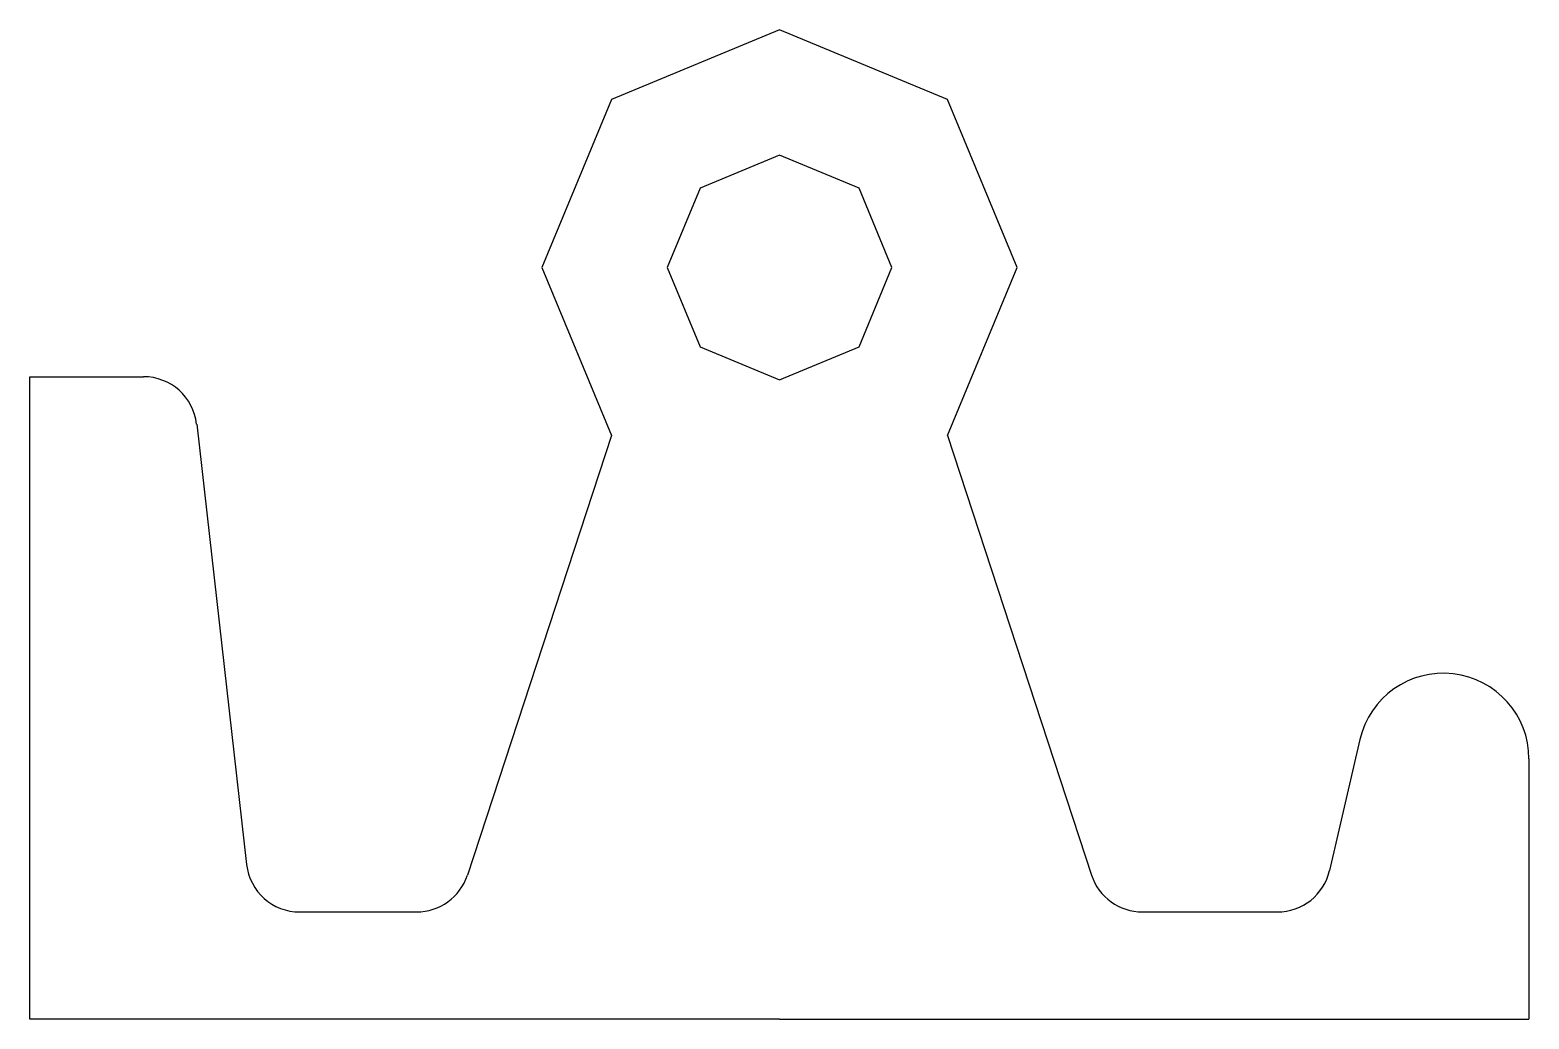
# Model space of a CAD drawing. Header units: millimetres. Extents: x 2870 to 3010, y 1556 to 1649.
import ezdxf

# ---------------------------------------------------------------- set-up
doc = ezdxf.new("R2010")
doc.units = ezdxf.units.MM

msp = doc.modelspace()

# ---------------------------------------------------------------- linework, layer by layer
for p, q in [((2870.45, 1556.36), (2870.45, 1616.36)), ((2870.45, 1616.36), (2881.05, 1616.36)), ((2886.02, 1611.92), (2890.68, 1570.8)), ((2924.76, 1610.87), (2911.3, 1569.8)), ((2956.14, 1610.87), (2969.6, 1569.8)), ((2994.66, 1582.47), (2991.82, 1570.23)), ((3010.45, 1580.66), (3010.45, 1556.36)), ((2895.65, 1566.36), (2906.55, 1566.36)), ((2974.35, 1566.36), (2986.95, 1566.36)), ((2940.45, 1556.36), (2870.45, 1556.36)), ((2940.45, 1556.36), (3010.45, 1556.36))]:
    msp.add_line(p, q)
msp.add_lwpolyline([(2956.14, 1610.87), (2962.64, 1626.56), (2956.14, 1642.25), (2940.45, 1648.75), (2924.76, 1642.25), (2918.26, 1626.56), (2924.76, 1610.87)])
msp.add_lwpolyline([(2947.88, 1633.98), (2940.45, 1637.06), (2933.03, 1633.98), (2929.95, 1626.56), (2933.03, 1619.14), (2940.45, 1616.06), (2947.88, 1619.14), (2950.95, 1626.56)], close=True)
for centre, radius, start, end in [((2881.05, 1611.36), 5, 6.4696, 90), ((3002.45, 1580.66), 8, 0, 166.9512), ((2895.65, 1571.36), 5, 186.4696, 270), ((2906.55, 1571.36), 5, 270, 341.8545), ((2974.35, 1571.36), 5, 198.1455, 270), ((2986.95, 1571.36), 5, 270, 346.9512)]:
    msp.add_arc(centre, radius, start, end)

doc.saveas('drawing.dxf')
